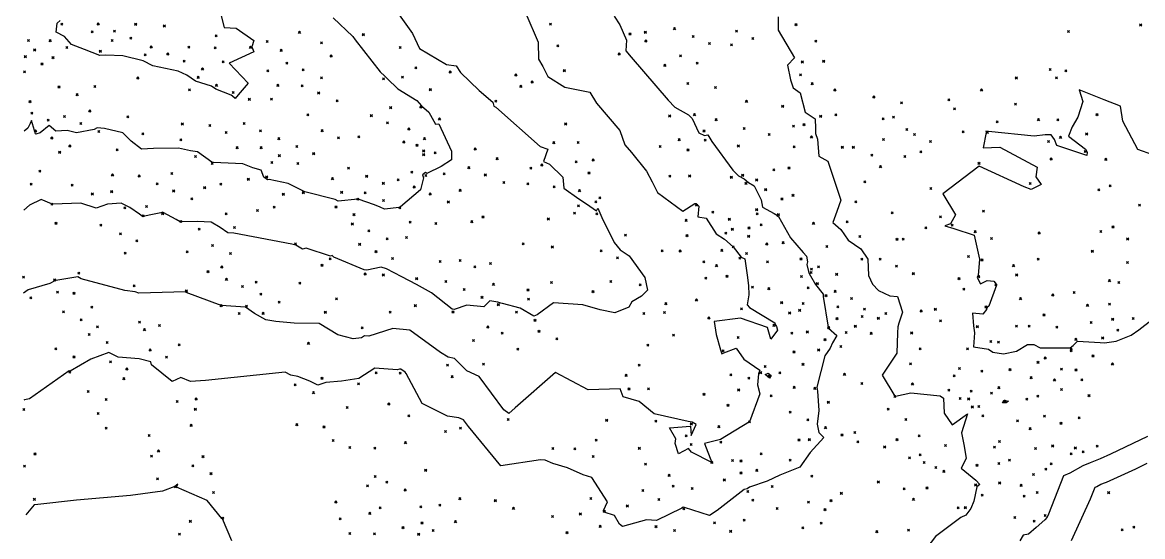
# Model space of a CAD drawing. Header units: inches. Extents: x 1411897 to 1412713, y 4930955 to 4931789.
# Drawn here: x 1411999.9 to 1412107.6, y 4931347 to 4931396.4 of the extents above; entities that cross this region are included whole.
import ezdxf

# ---------------------------------------------------------------- set-up
doc = ezdxf.new("R2010")
doc.units = ezdxf.units.IN
doc.header["$MEASUREMENT"] = 0
doc.header["$PDMODE"] = 35
doc.header["$PDSIZE"] = 0.1

msp = doc.modelspace()

# ---------------------------------------------------------------- linework, layer by layer
at = {"color": 2, "true_color": 0xf1eb1f}
for p, q in [((1412034.68, 4931399.14), (1412037.4, 4931395.3)), ((1412018.66, 4931398.41), (1412019.28, 4931395.89)), ((1412029.77, 4931396.81), (1412031.65, 4931395.02)), ((1412048.3, 4931397.23), (1412049.49, 4931394.47)), ((1412056.78, 4931396.98), (1412057.32, 4931396.14)), ((1412072.54, 4931396.91), (1412072.55, 4931395.62)), ((1412003.16, 4931395.45), (1412003.24, 4931396.3)), ((1412003.24, 4931396.3), (1412003.52, 4931396.55)), ((1412019.28, 4931395.89), (1412020.46, 4931395.81)), ((1412020.46, 4931395.81), (1412022.14, 4931394.64)), ((1412057.32, 4931396.14), (1412057.98, 4931394.66)), ((1412072.55, 4931395.62), (1412074.1, 4931392.96)), ((1412003.94, 4931395.02), (1412003.16, 4931395.45)), ((1412004.63, 4931394.25), (1412003.94, 4931395.02)), ((1412022.14, 4931394.64), (1412021.94, 4931394.02)), ((1412031.65, 4931395.02), (1412031.88, 4931394.69)), ((1412031.88, 4931394.69), (1412034.29, 4931391.64)), ((1412037.4, 4931395.3), (1412038.07, 4931393.88)), ((1412049.49, 4931394.47), (1412049.51, 4931392.83)), ((1412057.98, 4931394.66), (1412057.91, 4931393.65)), ((1412005.87, 4931393.77), (1412004.63, 4931394.25)), ((1412007.33, 4931393.21), (1412005.87, 4931393.77)), ((1412022.14, 4931393.55), (1412019.77, 4931392.46)), ((1412021.94, 4931394.02), (1412022.14, 4931393.55)), ((1412038.07, 4931393.88), (1412040.67, 4931392.34)), ((1412057.91, 4931393.65), (1412058.43, 4931393.05)), ((1412007.91, 4931393.24), (1412007.33, 4931393.21)), ((1412009.54, 4931393.16), (1412007.91, 4931393.24)), ((1412011.51, 4931392.68), (1412009.54, 4931393.16)), ((1412012.45, 4931392.2), (1412011.51, 4931392.68)), ((1412019.77, 4931392.46), (1412021.61, 4931390.54)), ((1412040.67, 4931392.34), (1412041.61, 4931392.19)), ((1412049.51, 4931392.83), (1412049.94, 4931392.13)), ((1412058.43, 4931393.05), (1412061.97, 4931388.89)), ((1412074.1, 4931392.96), (1412073.45, 4931392.28)), ((1412073.45, 4931392.28), (1412073.73, 4931390.86)), ((1412014.88, 4931391.69), (1412012.45, 4931392.2)), ((1412015.71, 4931391.29), (1412014.88, 4931391.69)), ((1412016.54, 4931390.73), (1412015.71, 4931391.29)), ((1412034.29, 4931391.64), (1412034.73, 4931391.2)), ((1412034.73, 4931391.2), (1412034.96, 4931390.99)), ((1412041.61, 4931392.19), (1412042.01, 4931391.56)), ((1412042.01, 4931391.56), (1412043.82, 4931389.82)), ((1412049.94, 4931392.13), (1412050.4, 4931391.19)), ((1412050.4, 4931391.19), (1412052.03, 4931390.14)), ((1412018.09, 4931390.25), (1412016.54, 4931390.73)), ((1412018.49, 4931389.97), (1412018.09, 4931390.25)), ((1412021.61, 4931390.54), (1412020.65, 4931389.43)), ((1412034.96, 4931390.99), (1412036, 4931389.98)), ((1412052.03, 4931390.14), (1412054.45, 4931389.67)), ((1412073.73, 4931390.86), (1412073.99, 4931390.1)), ((1412073.99, 4931390.1), (1412074.66, 4931389.61)), ((1412019.96, 4931389.37), (1412018.49, 4931389.97)), ((1412020.09, 4931389.3), (1412019.96, 4931389.37)), ((1412020.36, 4931389.05), (1412020.09, 4931389.3)), ((1412020.65, 4931389.43), (1412020.36, 4931389.05)), ((1412036, 4931389.98), (1412037.81, 4931388.88)), ((1412043.82, 4931389.82), (1412045.12, 4931388.72)), ((1412054.45, 4931389.67), (1412055.09, 4931388.63)), ((1412074.66, 4931389.61), (1412075.14, 4931387.75)), ((1412103.88, 4931388.94), (1412101.49, 4931389.91)), ((1412101.49, 4931389.91), (1412101.82, 4931388.77)), ((1412037.81, 4931388.88), (1412038.27, 4931388.37)), ((1412038.27, 4931388.37), (1412038.96, 4931387.76)), ((1412045.12, 4931388.72), (1412045.21, 4931388.34)), ((1412045.21, 4931388.34), (1412045.42, 4931388.22)), ((1412045.42, 4931388.22), (1412049.67, 4931384.45)), ((1412055.09, 4931388.63), (1412057.33, 4931385.99)), ((1412061.97, 4931388.89), (1412062.6, 4931388.24)), ((1412062.6, 4931388.24), (1412063.92, 4931387.48)), ((1412101.82, 4931388.77), (1412101.36, 4931387.28)), ((1412105.44, 4931388.33), (1412103.88, 4931388.94)), ((1412105.69, 4931386.89), (1412105.44, 4931388.33)), ((1412000.79, 4931386.94), (1412000.66, 4931386.66)), ((1412001.15, 4931385.68), (1412000.79, 4931386.94)), ((1412038.96, 4931387.76), (1412039.6, 4931386.59)), ((1412063.92, 4931387.48), (1412064.27, 4931387.14)), ((1412064.27, 4931387.14), (1412064.91, 4931385.76)), ((1412075.14, 4931387.75), (1412076.11, 4931387.1)), ((1412076.11, 4931387.1), (1412076.12, 4931386.19)), ((1412101.36, 4931387.28), (1412100.81, 4931386.33)), ((1412107.13, 4931384.15), (1412105.69, 4931386.89)), ((1412000.42, 4931386.22), (1412000.06, 4931385.91)), ((1412000.66, 4931386.66), (1412000.42, 4931386.22)), ((1412002.47, 4931386.48), (1412001.62, 4931385.75)), ((1412003.11, 4931385.91), (1412002.47, 4931386.48)), ((1412004.2, 4931385.99), (1412003.11, 4931385.91)), ((1412005.09, 4931385.78), (1412004.2, 4931385.99)), ((1412006.81, 4931386.08), (1412005.09, 4931385.78)), ((1412007.09, 4931386.25), (1412006.81, 4931386.08)), ((1412007.8, 4931386.17), (1412007.09, 4931386.25)), ((1412009.55, 4931385.78), (1412007.8, 4931386.17)), ((1412039.6, 4931386.59), (1412039.92, 4931386.63)), ((1412039.92, 4931386.63), (1412041.15, 4931383.99)), ((1412057.33, 4931385.99), (1412057.8, 4931384.61)), ((1412076.12, 4931386.19), (1412076.14, 4931385.71)), ((1412092.53, 4931385.8), (1412092.26, 4931384.32)), ((1412092.75, 4931385.89), (1412092.5, 4931385.92)), ((1412092.5, 4931385.92), (1412092.53, 4931385.8)), ((1412097.16, 4931385.45), (1412092.75, 4931385.89)), ((1412100.81, 4931386.33), (1412100.46, 4931385.43)), ((1412001.2, 4931385.65), (1412001.15, 4931385.68)), ((1412001.62, 4931385.75), (1412001.2, 4931385.65)), ((1412010.35, 4931384.97), (1412009.55, 4931385.78)), ((1412011.34, 4931384.18), (1412010.35, 4931384.97)), ((1412064.91, 4931385.76), (1412065.47, 4931385.51)), ((1412065.47, 4931385.51), (1412065.79, 4931385.57)), ((1412065.79, 4931385.57), (1412066.18, 4931384.94)), ((1412066.18, 4931384.94), (1412068.19, 4931382.17)), ((1412076.14, 4931385.71), (1412076.34, 4931385.17)), ((1412076.34, 4931385.17), (1412076.46, 4931383.51)), ((1412098.22, 4931385.57), (1412097.16, 4931385.45)), ((1412098.8, 4931385.57), (1412098.22, 4931385.57)), ((1412099.1, 4931385.12), (1412098.8, 4931385.57)), ((1412099.34, 4931384.54), (1412099.1, 4931385.12)), ((1412100.46, 4931385.43), (1412102.08, 4931384.21)), ((1412012.5, 4931384.27), (1412011.34, 4931384.18)), ((1412014.91, 4931384.29), (1412012.5, 4931384.27)), ((1412016.05, 4931384.04), (1412014.91, 4931384.29)), ((1412016.74, 4931383.93), (1412016.05, 4931384.04)), ((1412018.12, 4931382.96), (1412016.74, 4931383.93)), ((1412041.15, 4931383.99), (1412041.13, 4931383.16)), ((1412049.67, 4931384.45), (1412050.39, 4931384.18)), ((1412050.39, 4931384.18), (1412050, 4931383.02)), ((1412057.8, 4931384.61), (1412058.45, 4931383.89)), ((1412058.45, 4931383.89), (1412059.88, 4931382.07)), ((1412092.26, 4931384.32), (1412093.84, 4931384.4)), ((1412093.84, 4931384.4), (1412097.44, 4931382.45)), ((1412101.45, 4931383.83), (1412099.34, 4931384.54)), ((1412102.2, 4931383.59), (1412101.45, 4931383.83)), ((1412102.08, 4931384.21), (1412102.25, 4931383.9)), ((1412102.25, 4931383.9), (1412102.2, 4931383.59)), ((1412109.99, 4931383.13), (1412107.13, 4931384.15)), ((1412018.18, 4931382.92), (1412018.12, 4931382.96)), ((1412018.26, 4931382.9), (1412018.18, 4931382.92)), ((1412021.1, 4931382.77), (1412018.26, 4931382.9)), ((1412022.05, 4931382.39), (1412021.1, 4931382.77)), ((1412041.13, 4931383.16), (1412040.14, 4931382.53)), ((1412050, 4931383.02), (1412050.57, 4931382.74)), ((1412050.57, 4931382.74), (1412051.84, 4931381.51)), ((1412076.46, 4931383.51), (1412077.32, 4931383.03)), ((1412077.32, 4931383.03), (1412078.56, 4931379.28)), ((1412091.87, 4931382.57), (1412088.37, 4931379.91)), ((1412096.19, 4931380.56), (1412091.87, 4931382.57)), ((1412022.84, 4931382.19), (1412022.05, 4931382.39)), ((1412023.11, 4931381.5), (1412022.84, 4931382.19)), ((1412023.33, 4931381.34), (1412023.11, 4931381.5)), ((1412038.65, 4931381.94), (1412038.37, 4931381.74)), ((1412038.37, 4931381.74), (1412038.46, 4931381.45)), ((1412038.76, 4931381.87), (1412038.65, 4931381.94)), ((1412040.14, 4931382.53), (1412038.76, 4931381.87)), ((1412051.84, 4931381.51), (1412051.93, 4931380.44)), ((1412059.88, 4931382.07), (1412060.43, 4931381.07)), ((1412068.19, 4931382.17), (1412068.72, 4931381.63)), ((1412068.72, 4931381.63), (1412069.27, 4931381.35)), ((1412097.44, 4931382.45), (1412097.32, 4931381.55)), ((1412097.32, 4931381.55), (1412097.83, 4931380.8)), ((1412023.45, 4931381.26), (1412023.33, 4931381.34)), ((1412023.63, 4931381.27), (1412023.45, 4931381.26)), ((1412025.45, 4931380.88), (1412023.63, 4931381.27)), ((1412026.87, 4931380.19), (1412025.45, 4931380.88)), ((1412038.46, 4931381.45), (1412038.17, 4931380.29)), ((1412051.93, 4931380.44), (1412053.4, 4931379.43)), ((1412060.43, 4931381.07), (1412060.96, 4931380.03)), ((1412069.27, 4931381.35), (1412069.69, 4931380.99)), ((1412069.69, 4931380.99), (1412070.23, 4931380.67)), ((1412070.23, 4931380.67), (1412070.9, 4931379.34)), ((1412096.87, 4931380.32), (1412096.19, 4931380.56)), ((1412097.83, 4931380.8), (1412096.87, 4931380.32)), ((1412001.7, 4931379.35), (1412000.58, 4931378.82)), ((1412002.7, 4931378.93), (1412001.7, 4931379.35)), ((1412027.06, 4931380.1), (1412026.87, 4931380.19)), ((1412029.95, 4931379.37), (1412027.06, 4931380.1)), ((1412030.25, 4931379.2), (1412029.95, 4931379.37)), ((1412032.13, 4931379.39), (1412030.25, 4931379.2)), ((1412032.15, 4931379.39), (1412032.13, 4931379.39)), ((1412032.17, 4931379.38), (1412032.15, 4931379.39)), ((1412033.73, 4931378.83), (1412032.17, 4931379.38)), ((1412038.17, 4931380.29), (1412036.24, 4931378.66)), ((1412053.4, 4931379.43), (1412054.12, 4931378.93)), ((1412060.96, 4931380.03), (1412063.38, 4931378.24)), ((1412070.9, 4931379.34), (1412071.05, 4931378.63)), ((1412088.37, 4931379.91), (1412089.59, 4931377.88)), ((1412000.58, 4931378.82), (1412000.03, 4931378.33)), ((1412002.72, 4931378.92), (1412002.7, 4931378.93)), ((1412002.77, 4931378.94), (1412002.72, 4931378.92)), ((1412002.82, 4931378.92), (1412002.77, 4931378.94)), ((1412005.51, 4931379), (1412002.82, 4931378.92)), ((1412006.99, 4931378.52), (1412005.51, 4931379)), ((1412008.08, 4931378.9), (1412006.99, 4931378.52)), ((1412009.38, 4931379.01), (1412008.08, 4931378.9)), ((1412009.85, 4931378.78), (1412009.38, 4931379.01)), ((1412010.22, 4931378.58), (1412009.85, 4931378.78)), ((1412011.14, 4931377.95), (1412010.22, 4931378.58)), ((1412034.3, 4931378.61), (1412033.73, 4931378.83)), ((1412034.69, 4931378.43), (1412034.3, 4931378.61)), ((1412036.1, 4931378.59), (1412034.69, 4931378.43)), ((1412036.17, 4931378.61), (1412036.1, 4931378.59)), ((1412036.24, 4931378.66), (1412036.17, 4931378.61)), ((1412054.12, 4931378.93), (1412055.09, 4931378.28)), ((1412055.09, 4931378.28), (1412055.22, 4931378.53)), ((1412055.22, 4931378.53), (1412055.58, 4931377.64)), ((1412063.38, 4931378.24), (1412064.55, 4931378.98)), ((1412064.55, 4931378.98), (1412064.66, 4931378.96)), ((1412064.66, 4931378.96), (1412064.75, 4931378.88)), ((1412064.75, 4931378.88), (1412064.92, 4931378.73)), ((1412064.92, 4931378.73), (1412064.83, 4931377.7)), ((1412071.05, 4931378.63), (1412072.17, 4931378)), ((1412078.56, 4931379.28), (1412078.19, 4931378.21)), ((1412011.43, 4931377.71), (1412011.14, 4931377.95)), ((1412011.5, 4931377.72), (1412011.43, 4931377.71)), ((1412012.24, 4931377.88), (1412011.5, 4931377.72)), ((1412013.21, 4931378.09), (1412012.24, 4931377.88)), ((1412013.36, 4931378.14), (1412013.21, 4931378.09)), ((1412013.43, 4931378.11), (1412013.36, 4931378.14)), ((1412014.67, 4931377.45), (1412013.43, 4931378.11)), ((1412015.07, 4931377.21), (1412014.67, 4931377.45)), ((1412015.15, 4931377.19), (1412015.07, 4931377.21)), ((1412015.24, 4931377.2), (1412015.15, 4931377.19)), ((1412016.71, 4931377.24), (1412015.24, 4931377.2)), ((1412018.06, 4931377.17), (1412016.71, 4931377.24)), ((1412055.58, 4931377.64), (1412056.78, 4931375.22)), ((1412064.83, 4931377.7), (1412065.61, 4931377.55)), ((1412065.61, 4931377.55), (1412066.57, 4931376.07)), ((1412072.17, 4931378), (1412072.33, 4931377.92)), ((1412072.33, 4931377.92), (1412072.42, 4931377.83)), ((1412072.42, 4931377.83), (1412072.59, 4931377.71)), ((1412072.59, 4931377.71), (1412073.73, 4931375.66)), ((1412078.19, 4931378.21), (1412077.81, 4931377.15)), ((1412089.59, 4931377.88), (1412089.11, 4931377.01)), ((1412018.92, 4931376.67), (1412018.06, 4931377.17)), ((1412019.64, 4931376.14), (1412018.92, 4931376.67)), ((1412020.21, 4931376.12), (1412019.64, 4931376.14)), ((1412025.79, 4931375.06), (1412020.21, 4931376.12)), ((1412077.81, 4931377.15), (1412078.57, 4931376.47)), ((1412078.57, 4931376.47), (1412079.26, 4931375.45)), ((1412089.11, 4931377.01), (1412088.58, 4931376.83)), ((1412088.58, 4931376.83), (1412089.44, 4931376.58)), ((1412089.44, 4931376.58), (1412091.4, 4931375.94)), ((1412026.05, 4931375.01), (1412025.79, 4931375.06)), ((1412056.78, 4931375.22), (1412057.37, 4931374.51)), ((1412066.57, 4931376.07), (1412067.38, 4931375.56)), ((1412067.38, 4931375.56), (1412068.23, 4931374.82)), ((1412073.73, 4931375.66), (1412074.95, 4931374.25)), ((1412079.26, 4931375.45), (1412080.5, 4931374.63)), ((1412091.4, 4931375.94), (1412091.89, 4931373.62)), ((1412026.18, 4931374.96), (1412026.05, 4931375.01)), ((1412026.81, 4931374.58), (1412026.18, 4931374.96)), ((1412027.17, 4931374.67), (1412026.81, 4931374.58)), ((1412029.52, 4931373.91), (1412027.17, 4931374.67)), ((1412029.69, 4931373.97), (1412029.52, 4931373.91)), ((1412029.82, 4931373.82), (1412029.69, 4931373.97)), ((1412057.37, 4931374.51), (1412058.22, 4931373.93)), ((1412068.23, 4931374.82), (1412068.99, 4931373.81)), ((1412074.95, 4931374.25), (1412075.26, 4931373.91)), ((1412080.5, 4931374.63), (1412081.18, 4931373.63)), ((1412032.76, 4931372.61), (1412029.82, 4931373.82)), ((1412058.22, 4931373.93), (1412059.73, 4931371.86)), ((1412068.99, 4931373.81), (1412069.34, 4931373.65)), ((1412069.34, 4931373.65), (1412069.58, 4931372.08)), ((1412075.26, 4931373.91), (1412075.38, 4931373.37)), ((1412075.38, 4931373.37), (1412075.31, 4931373.1)), ((1412075.31, 4931373.1), (1412075.47, 4931372.45)), ((1412081.18, 4931373.63), (1412081.22, 4931372.07)), ((1412091.89, 4931373.62), (1412091.78, 4931372.04)), ((1412005.24, 4931371.92), (1412003.11, 4931371.57)), ((1412005.54, 4931371.73), (1412005.24, 4931371.92)), ((1412033.02, 4931372.57), (1412032.76, 4931372.61)), ((1412034.37, 4931372.84), (1412033.02, 4931372.57)), ((1412034.91, 4931372.7), (1412034.37, 4931372.84)), ((1412036.37, 4931371.92), (1412034.91, 4931372.7)), ((1412037.77, 4931371.2), (1412036.37, 4931371.92)), ((1412059.73, 4931371.86), (1412059.99, 4931370.63)), ((1412069.58, 4931372.08), (1412069.7, 4931371.11)), ((1412075.47, 4931372.45), (1412075.51, 4931372.26)), ((1412075.51, 4931372.26), (1412075.66, 4931372.01)), ((1412075.66, 4931372.01), (1412076.12, 4931371.19)), ((1412081.22, 4931372.07), (1412081.6, 4931371.21)), ((1412091.69, 4931371.96), (1412091.68, 4931371.85)), ((1412091.68, 4931371.85), (1412092, 4931371.24)), ((1412091.78, 4931372.04), (1412091.69, 4931371.96)), ((1412002.54, 4931371.3), (1412000.44, 4931370.69)), ((1412003.02, 4931371.55), (1412002.54, 4931371.3)), ((1412003.11, 4931371.57), (1412003.02, 4931371.55)), ((1412009.74, 4931370.61), (1412005.54, 4931371.73)), ((1412039.22, 4931370.39), (1412037.77, 4931371.2)), ((1412069.7, 4931371.11), (1412069.72, 4931370.21)), ((1412076.12, 4931371.19), (1412076.87, 4931370.25)), ((1412081.6, 4931371.21), (1412082.18, 4931370.6)), ((1412092, 4931371.24), (1412092.64, 4931371.57)), ((1412092.64, 4931371.57), (1412093.27, 4931371.51)), ((1412093.53, 4931371.13), (1412092.8, 4931369.12)), ((1412093.27, 4931371.51), (1412093.51, 4931371.23)), ((1412093.51, 4931371.23), (1412093.52, 4931371.2)), ((1412093.52, 4931371.2), (1412093.53, 4931371.13)), ((1412000.44, 4931370.69), (1412000, 4931370.35)), ((1412010.74, 4931370.47), (1412009.74, 4931370.61)), ((1412011.1, 4931370.37), (1412010.74, 4931370.47)), ((1412015.58, 4931370.49), (1412011.1, 4931370.37)), ((1412015.64, 4931370.42), (1412015.58, 4931370.49)), ((1412019, 4931369.16), (1412015.64, 4931370.42)), ((1412041.22, 4931368.83), (1412039.22, 4931370.39)), ((1412059.41, 4931370.08), (1412058.49, 4931369.51)), ((1412059.99, 4931370.63), (1412059.41, 4931370.08)), ((1412069.72, 4931370.21), (1412069.55, 4931369.24)), ((1412076.87, 4931370.25), (1412076.88, 4931370.04)), ((1412076.88, 4931370.04), (1412077.35, 4931367.1)), ((1412082.18, 4931370.6), (1412083.28, 4931370.09)), ((1412083.28, 4931370.09), (1412084.03, 4931370.05)), ((1412084.03, 4931370.05), (1412084.5, 4931368.52)), ((1412021.34, 4931369.01), (1412019, 4931369.16)), ((1412022.2, 4931368.41), (1412021.34, 4931369.01)), ((1412041.41, 4931368.8), (1412041.22, 4931368.83)), ((1412042.61, 4931369.22), (1412041.41, 4931368.8)), ((1412044.25, 4931369.06), (1412042.61, 4931369.22)), ((1412044.84, 4931369.63), (1412044.25, 4931369.06)), ((1412045.6, 4931369.5), (1412044.84, 4931369.63)), ((1412045.9, 4931369.4), (1412045.6, 4931369.5)), ((1412046.05, 4931369.35), (1412045.9, 4931369.4)), ((1412047.75, 4931368.91), (1412046.05, 4931369.35)), ((1412049.05, 4931368.14), (1412047.75, 4931368.91)), ((1412050.94, 4931369.43), (1412049.39, 4931368.26)), ((1412053.77, 4931369.23), (1412050.94, 4931369.43)), ((1412055.44, 4931368.76), (1412053.77, 4931369.23)), ((1412056.85, 4931368.46), (1412055.44, 4931368.76)), ((1412058.19, 4931369.02), (1412056.85, 4931368.46)), ((1412058.49, 4931369.51), (1412058.19, 4931369.02)), ((1412069.55, 4931369.24), (1412069.79, 4931368.97)), ((1412069.79, 4931368.97), (1412072.21, 4931367.5)), ((1412092.56, 4931368.8), (1412092.21, 4931368.34)), ((1412092.58, 4931368.87), (1412092.56, 4931368.8)), ((1412092.64, 4931368.97), (1412092.58, 4931368.87)), ((1412092.8, 4931369.12), (1412092.64, 4931368.97)), ((1412023.31, 4931367.81), (1412022.2, 4931368.41)), ((1412024.26, 4931367.62), (1412023.31, 4931367.81)), ((1412026.01, 4931367.48), (1412024.26, 4931367.62)), ((1412049.39, 4931368.26), (1412049.05, 4931368.14)), ((1412068.92, 4931367.97), (1412066.39, 4931367.64)), ((1412066.39, 4931367.64), (1412066.58, 4931366.39)), ((1412071.53, 4931367.06), (1412068.92, 4931367.97)), ((1412072.21, 4931367.5), (1412072.25, 4931367.36)), ((1412084.5, 4931368.52), (1412084.15, 4931367.47)), ((1412092.21, 4931368.34), (1412091.23, 4931368.43)), ((1412091.23, 4931368.43), (1412091.33, 4931367.21)), ((1412107.21, 4931366.83), (1412108.49, 4931367.84)), ((1412028.43, 4931367.45), (1412026.01, 4931367.48)), ((1412030.23, 4931366.35), (1412028.43, 4931367.45)), ((1412035.5, 4931366.97), (1412033.2, 4931366.24)), ((1412037.14, 4931366.81), (1412035.5, 4931366.97)), ((1412040.1, 4931364.65), (1412037.14, 4931366.81)), ((1412071.85, 4931365.95), (1412071.53, 4931367.06)), ((1412072.48, 4931366.81), (1412071.85, 4931365.95)), ((1412072.25, 4931367.36), (1412072.4, 4931367.15)), ((1412072.4, 4931367.15), (1412072.48, 4931366.81)), ((1412077.35, 4931367.1), (1412077.36, 4931367.09)), ((1412077.36, 4931367.09), (1412077.37, 4931367.05)), ((1412077.37, 4931367.05), (1412077.38, 4931367)), ((1412077.38, 4931367), (1412078.19, 4931366.28)), ((1412084.02, 4931366.53), (1412083.96, 4931364.58)), ((1412084.04, 4931367.13), (1412084.02, 4931366.53)), ((1412084.15, 4931367.47), (1412084.04, 4931367.13)), ((1412091.43, 4931366.56), (1412091.32, 4931365.19)), ((1412091.33, 4931367.21), (1412091.43, 4931366.56)), ((1412106.49, 4931366.33), (1412107.21, 4931366.83)), ((1412031.7, 4931365.96), (1412030.23, 4931366.35)), ((1412032.49, 4931366.08), (1412031.7, 4931365.96)), ((1412032.79, 4931366.27), (1412032.49, 4931366.08)), ((1412033.2, 4931366.24), (1412032.79, 4931366.27)), ((1412066.58, 4931366.39), (1412067, 4931364.91)), ((1412077.78, 4931365.58), (1412077.53, 4931365.07)), ((1412078.19, 4931366.28), (1412077.78, 4931365.58)), ((1412095.44, 4931364.77), (1412096.51, 4931365.42)), ((1412096.51, 4931365.42), (1412097.11, 4931365.42)), ((1412097.11, 4931365.42), (1412097.72, 4931365.12)), ((1412100.89, 4931365.33), (1412101.33, 4931365.76)), ((1412101.33, 4931365.76), (1412103.51, 4931365.63)), ((1412103.51, 4931365.63), (1412103.92, 4931365.57)), ((1412103.92, 4931365.57), (1412105.03, 4931365.75)), ((1412105.03, 4931365.75), (1412106.49, 4931366.33)), ((1412008.21, 4931364.67), (1412006.47, 4931364.03)), ((1412009.09, 4931364.22), (1412008.21, 4931364.67)), ((1412040.83, 4931364.2), (1412040.1, 4931364.65)), ((1412067, 4931364.91), (1412067.14, 4931364.53)), ((1412067.14, 4931364.53), (1412067.33, 4931364.64)), ((1412067.33, 4931364.64), (1412068.51, 4931365.07)), ((1412068.51, 4931365.07), (1412069.24, 4931364.03)), ((1412077.04, 4931364.34), (1412076.27, 4931361.31)), ((1412077.53, 4931365.07), (1412077.04, 4931364.34)), ((1412083.96, 4931364.58), (1412082.55, 4931362.47)), ((1412091.32, 4931365.19), (1412092.77, 4931364.99)), ((1412092.77, 4931364.99), (1412093.18, 4931364.7)), ((1412093.18, 4931364.7), (1412094.2, 4931364.54)), ((1412094.2, 4931364.54), (1412095.44, 4931364.77)), ((1412097.72, 4931365.12), (1412098.59, 4931365.12)), ((1412098.59, 4931365.12), (1412100.62, 4931365.11)), ((1412100.62, 4931365.11), (1412100.89, 4931365.33)), ((1412006.47, 4931364.03), (1412004.5, 4931362.87)), ((1412011.12, 4931364.04), (1412009.09, 4931364.22)), ((1412012.24, 4931363.76), (1412011.12, 4931364.04)), ((1412012.31, 4931363.48), (1412012.24, 4931363.76)), ((1412014.31, 4931361.87), (1412012.31, 4931363.48)), ((1412041.44, 4931364.09), (1412040.83, 4931364.2)), ((1412042.03, 4931363.48), (1412041.44, 4931364.09)), ((1412042.61, 4931362.89), (1412042.03, 4931363.48)), ((1412069.24, 4931364.03), (1412070.79, 4931362.96)), ((1412004.39, 4931362.89), (1412000.57, 4931360.21)), ((1412004.5, 4931362.87), (1412004.39, 4931362.89)), ((1412015.14, 4931362.25), (1412014.31, 4931361.87)), ((1412016.07, 4931361.88), (1412015.14, 4931362.25)), ((1412025.16, 4931362.78), (1412017.5, 4931361.98)), ((1412025.71, 4931362.49), (1412025.16, 4931362.78)), ((1412026.38, 4931362.35), (1412025.71, 4931362.49)), ((1412027.53, 4931361.9), (1412026.38, 4931362.35)), ((1412032.23, 4931362.15), (1412030.58, 4931361.91)), ((1412033.77, 4931363.16), (1412032.23, 4931362.15)), ((1412035.93, 4931363), (1412033.77, 4931363.16)), ((1412036.14, 4931363.06), (1412035.93, 4931363)), ((1412036.28, 4931363.05), (1412036.14, 4931363.06)), ((1412036.68, 4931362.76), (1412036.28, 4931363.05)), ((1412036.78, 4931362.64), (1412036.68, 4931362.76)), ((1412038.34, 4931359.75), (1412036.78, 4931362.64)), ((1412043.79, 4931362.34), (1412042.61, 4931362.89)), ((1412046.18, 4931359.14), (1412043.79, 4931362.34)), ((1412051.15, 4931362.75), (1412047.27, 4931359.34)), ((1412054.28, 4931361.06), (1412051.15, 4931362.75)), ((1412070.64, 4931362.62), (1412070.56, 4931361.54)), ((1412070.79, 4931362.96), (1412070.64, 4931362.62)), ((1412071.31, 4931362.55), (1412071.58, 4931362.67)), ((1412071.71, 4931362.18), (1412071.31, 4931362.55)), ((1412071.58, 4931362.67), (1412071.86, 4931362.45)), ((1412071.86, 4931362.45), (1412071.71, 4931362.18)), ((1412082.55, 4931362.47), (1412083.77, 4931360.46)), ((1412017.5, 4931361.98), (1412016.07, 4931361.88)), ((1412028.3, 4931361.52), (1412027.53, 4931361.9)), ((1412029.08, 4931361.76), (1412028.3, 4931361.52)), ((1412030.58, 4931361.91), (1412029.08, 4931361.76)), ((1412057.37, 4931361.17), (1412054.28, 4931361.06)), ((1412057.66, 4931360.4), (1412057.37, 4931361.17)), ((1412070.56, 4931361.54), (1412070.79, 4931360.7)), ((1412076.27, 4931361.31), (1412076.34, 4931360.93)), ((1412000.09, 4931360.12), (1412000.03, 4931360.07)), ((1412000.57, 4931360.21), (1412000.09, 4931360.12)), ((1412059.2, 4931359.96), (1412057.66, 4931360.4)), ((1412060.62, 4931358.75), (1412059.2, 4931359.96)), ((1412070.79, 4931360.7), (1412069.79, 4931358)), ((1412076.34, 4931360.93), (1412076.44, 4931359.09)), ((1412083.77, 4931360.46), (1412083.81, 4931360.47)), ((1412083.81, 4931360.47), (1412085.29, 4931360.78)), ((1412085.29, 4931360.78), (1412088.13, 4931360.48)), ((1412088.13, 4931360.48), (1412088.44, 4931360.26)), ((1412088.44, 4931360.26), (1412088.51, 4931358.84)), ((1412094.12, 4931359.81), (1412094.25, 4931360.03)), ((1412094.25, 4931360.03), (1412094.3, 4931360.08)), ((1412094.3, 4931360.08), (1412094.69, 4931359.99)), ((1412094.69, 4931359.99), (1412094.45, 4931359.81)), ((1412040.75, 4931358.54), (1412038.34, 4931359.75)), ((1412046.67, 4931358.79), (1412046.18, 4931359.14)), ((1412047.27, 4931359.34), (1412046.67, 4931358.79)), ((1412076.44, 4931359.09), (1412076.3, 4931357.78)), ((1412094.45, 4931359.81), (1412094.12, 4931359.81)), ((1412041.86, 4931358.38), (1412040.75, 4931358.54)), ((1412042.3, 4931358.17), (1412041.86, 4931358.38)), ((1412042.78, 4931357.53), (1412042.3, 4931358.17)), ((1412063.91, 4931358.03), (1412060.62, 4931358.75)), ((1412064.27, 4931357.96), (1412063.91, 4931358.03)), ((1412064.66, 4931357.75), (1412064.27, 4931357.96)), ((1412069.79, 4931358), (1412067, 4931356.3)), ((1412088.51, 4931358.84), (1412089.26, 4931357.71)), ((1412089.26, 4931357.71), (1412090.73, 4931358.75)), ((1412090.73, 4931358.75), (1412090.18, 4931356.95)), ((1412045.88, 4931353.76), (1412042.78, 4931357.53)), ((1412062.1, 4931357.41), (1412064.11, 4931357.58)), ((1412062.7, 4931356.37), (1412062.1, 4931357.41)), ((1412064.11, 4931357.58), (1412064.19, 4931356.69)), ((1412064.19, 4931356.69), (1412064.66, 4931357.75)), ((1412076.3, 4931357.78), (1412076.45, 4931356.96)), ((1412076.45, 4931356.96), (1412076.95, 4931356.5)), ((1412090.18, 4931356.95), (1412090.41, 4931355.66)), ((1412062.65, 4931355.92), (1412062.7, 4931356.37)), ((1412062.96, 4931354.93), (1412062.65, 4931355.92)), ((1412067, 4931356.3), (1412065.45, 4931355.91)), ((1412065.45, 4931355.91), (1412066.18, 4931354.1)), ((1412076.95, 4931356.5), (1412075.63, 4931355.06)), ((1412090.41, 4931355.66), (1412090.62, 4931354.47)), ((1412108.04, 4931356.6), (1412104.5, 4931354.88)), ((1412063.92, 4931355.44), (1412062.96, 4931354.93)), ((1412064.2, 4931355.07), (1412063.92, 4931355.44)), ((1412066.18, 4931354.1), (1412064.2, 4931355.07)), ((1412075.63, 4931355.06), (1412074.63, 4931353.63)), ((1412104.5, 4931354.88), (1412103.5, 4931354.43)), ((1412049.7, 4931354.35), (1412045.88, 4931353.76)), ((1412050.14, 4931354.3), (1412049.7, 4931354.35)), ((1412050.87, 4931353.99), (1412050.14, 4931354.3)), ((1412052.29, 4931353.57), (1412050.87, 4931353.99)), ((1412053.81, 4931352.89), (1412052.29, 4931353.57)), ((1412074.63, 4931353.63), (1412072.71, 4931352.87)), ((1412090.62, 4931354.47), (1412090.12, 4931353.54)), ((1412090.12, 4931353.54), (1412091.56, 4931352.4)), ((1412101.84, 4931353.76), (1412100.57, 4931353.06)), ((1412102.53, 4931354.06), (1412101.84, 4931353.76)), ((1412103.5, 4931354.43), (1412102.53, 4931354.06)), ((1412107.98, 4931353.99), (1412106.9, 4931353.46)), ((1412054.65, 4931352.65), (1412053.81, 4931352.89)), ((1412056.13, 4931350.3), (1412054.65, 4931352.65)), ((1412072.71, 4931352.87), (1412071.48, 4931352.28)), ((1412099.97, 4931352.81), (1412098.53, 4931349.11)), ((1412100.57, 4931353.06), (1412099.97, 4931352.81)), ((1412106.9, 4931353.46), (1412104.06, 4931352.18)), ((1412014.55, 4931351.77), (1412013.36, 4931351.33)), ((1412014.83, 4931352.01), (1412014.55, 4931351.77)), ((1412014.7, 4931351.73), (1412014.83, 4931352.01)), ((1412017.66, 4931350.44), (1412014.7, 4931351.73)), ((1412069.29, 4931351.48), (1412066.69, 4931349.46)), ((1412069.55, 4931351.55), (1412069.29, 4931351.48)), ((1412069.8, 4931351.7), (1412069.55, 4931351.55)), ((1412071.48, 4931352.28), (1412069.8, 4931351.7)), ((1412091.64, 4931351.76), (1412091.36, 4931350.37)), ((1412091.56, 4931352.4), (1412091.92, 4931351.98)), ((1412091.92, 4931351.98), (1412091.64, 4931351.76)), ((1412102.98, 4931351.68), (1412102.54, 4931350.56)), ((1412103.17, 4931351.76), (1412102.98, 4931351.68)), ((1412103.56, 4931351.98), (1412103.17, 4931351.76)), ((1412103.77, 4931352.07), (1412103.56, 4931351.98)), ((1412104.06, 4931352.18), (1412103.77, 4931352.07)), ((1412005.09, 4931350.48), (1412001.38, 4931350.04)), ((1412010.28, 4931350.91), (1412005.09, 4931350.48)), ((1412013.36, 4931351.33), (1412010.28, 4931350.91)), ((1412019.06, 4931348.72), (1412017.66, 4931350.44)), ((1412055.76, 4931349.47), (1412056.13, 4931350.3)), ((1412091.36, 4931350.37), (1412091.06, 4931349.65)), ((1412102.54, 4931350.56), (1412100.71, 4931346.55)), ((1412001.02, 4931350.03), (1412000.22, 4931349.06)), ((1412001.38, 4931350.04), (1412001.02, 4931350.03)), ((1412055.76, 4931349.38), (1412055.76, 4931349.47)), ((1412055.83, 4931349.31), (1412055.76, 4931349.38)), ((1412056.8, 4931348.98), (1412055.83, 4931349.31)), ((1412063.28, 4931349.71), (1412060.86, 4931348.52)), ((1412063.41, 4931349.79), (1412063.28, 4931349.71)), ((1412063.53, 4931349.75), (1412063.41, 4931349.79)), ((1412065.96, 4931349), (1412063.53, 4931349.75)), ((1412066.69, 4931349.46), (1412065.96, 4931349)), ((1412091.06, 4931349.65), (1412090.6, 4931349.02)), ((1412019.1, 4931348.67), (1412019.06, 4931348.72)), ((1412019.13, 4931348.66), (1412019.1, 4931348.67)), ((1412020.02, 4931346.56), (1412019.13, 4931348.66)), ((1412057.31, 4931348.16), (1412056.8, 4931348.98)), ((1412057.58, 4931347.94), (1412057.31, 4931348.16)), ((1412059.88, 4931348.59), (1412057.58, 4931347.94)), ((1412060.86, 4931348.52), (1412059.88, 4931348.59)), ((1412090.11, 4931348.79), (1412087.67, 4931346.99)), ((1412090.6, 4931349.02), (1412090.11, 4931348.79)), ((1412098.18, 4931348.57), (1412097.33, 4931347.83)), ((1412098.4, 4931348.82), (1412098.18, 4931348.57)), ((1412098.53, 4931349.11), (1412098.4, 4931348.82)), ((1412096.1, 4931347.11), (1412095.76, 4931346.55)), ((1412096.62, 4931347.2), (1412096.1, 4931347.11)), ((1412097.33, 4931347.83), (1412096.62, 4931347.2)), ((1412087.67, 4931346.99), (1412086.83, 4931345.9))]:
    msp.add_line(p, q, dxfattribs=at)
for p in [(1412003.7, 4931396.2), (1412006.6, 4931395.46), (1412007.19, 4931396.22), (1412008.76, 4931395.53), (1412010.79, 4931396.21), (1412013.54, 4931396.04), (1412026.53, 4931395.42), (1412050.67, 4931396.2), (1412059.78, 4931395.44), (1412062.59, 4931395.77), (1412068.53, 4931395.53), (1412074.26, 4931396.17), (1412100.46, 4931395.49), (1412107.39, 4931396.14), (1412000.49, 4931394.63), (1412002.57, 4931394.62), (1412008.53, 4931394.63), (1412010.33, 4931394.86), (1412018.53, 4931395.08), (1412023.42, 4931394.53), (1412028.65, 4931394.42), (1412032.67, 4931395.22), (1412058.3, 4931395.26), (1412059.83, 4931394.59), (1412064.37, 4931395.03), (1412065.95, 4931394.34), (1412070.12, 4931394.84), (1412076.17, 4931394.58), (1412001.08, 4931393.74), (1412004.16, 4931393.96), (1412007.39, 4931393.61), (1412011.69, 4931393.27), (1412012.28, 4931394.01), (1412013.87, 4931393.34), (1412015.89, 4931394), (1412018.42, 4931393.93), (1412021.82, 4931393.98), (1412024.78, 4931393.69), (1412036.2, 4931393.97), (1412051.37, 4931394.13), (1412057.27, 4931393.34), (1412068.06, 4931394.21), (1412000.18, 4931393.08), (1412001.78, 4931392.39), (1412002.84, 4931392.99), (1412015.46, 4931392.65), (1412019.2, 4931392.58), (1412025.31, 4931392.47), (1412029.57, 4931393.15), (1412061.65, 4931392.25), (1412063.15, 4931393.17), (1412064.75, 4931392.47), (1412074.87, 4931392.59), (1412076.92, 4931392.66), (1412000.09, 4931391.62), (1412016.8, 4931391.1), (1412017.21, 4931391.9), (1412023.5, 4931391.71), (1412026.89, 4931391.81), (1412036.44, 4931391.11), (1412037.71, 4931392), (1412041.02, 4931391.61), (1412047.34, 4931391.32), (1412051.99, 4931391.76), (1412074.69, 4931391.33), (1412098.69, 4931391.86), (1412100.19, 4931391.73), (1412003.42, 4931390.17), (1412006.85, 4931390.22), (1412011, 4931391.03), (1412018.55, 4931390.33), (1412024.46, 4931390.33), (1412026.8, 4931390.28), (1412028.65, 4931391.04), (1412034.6, 4931390.96), (1412047.81, 4931390.23), (1412048.89, 4931390.65), (1412063.87, 4931390.5), (1412066.53, 4931390.13), (1412075.82, 4931390.49), (1412095.44, 4931391.06), (1412099.31, 4931391.04), (1412005.16, 4931389.43), (1412015.97, 4931389.9), (1412020.15, 4931389.64), (1412021.71, 4931388.98), (1412023.85, 4931389.01), (1412028.38, 4931389.59), (1412039.11, 4931389.94), (1412078, 4931389.88), (1412081.75, 4931389.21), (1412088.94, 4931388.94), (1412092.1, 4931389.88), (1412000.63, 4931388.78), (1412006.37, 4931387.86), (1412030.16, 4931388.84), (1412035.3, 4931388.18), (1412038.2, 4931388.25), (1412045.41, 4931388.81), (1412069.5, 4931388.79), (1412072.98, 4931388.32), (1412084.39, 4931388.64), (1412089.49, 4931388.06), (1412095.36, 4931388.51), (1412000.8, 4931387.65), (1412002.37, 4931386.97), (1412003.95, 4931387.34), (1412010.04, 4931387.3), (1412027.33, 4931387.5), (1412033.44, 4931387.41), (1412039.98, 4931387.09), (1412062.12, 4931387.38), (1412064.5, 4931387.51), (1412066.58, 4931387.03), (1412076.63, 4931387.36), (1412078.08, 4931387.49), (1412082.65, 4931387.12), (1412083.63, 4931387.26), (1412093.59, 4931386.83), (1412097.56, 4931387.03), (1412099.42, 4931387.02), (1412103.19, 4931387.52), (1412001.17, 4931385.94), (1412005.52, 4931386.66), (1412007.25, 4931385.89), (1412015.27, 4931386.61), (1412017.91, 4931386.46), (1412019.49, 4931385.79), (1412021.22, 4931386.65), (1412022.79, 4931385.96), (1412028.71, 4931385.97), (1412035, 4931386.72), (1412037.05, 4931386.13), (1412052.12, 4931386.63), (1412065.42, 4931385.94), (1412069.27, 4931386.17), (1412074.02, 4931386.4), (1412075.03, 4931386.56), (1412084.92, 4931386.08), (1412090.33, 4931385.85), (1412092.67, 4931385.8), (1412002.73, 4931385.27), (1412011.47, 4931385.68), (1412015.12, 4931385.1), (1412024.55, 4931385.2), (1412030.29, 4931385.29), (1412032.25, 4931385.37), (1412036.57, 4931384.88), (1412038.55, 4931385.2), (1412050.97, 4931384.82), (1412053.33, 4931384.83), (1412063.04, 4931385.11), (1412065.52, 4931385.06), (1412071.67, 4931385.61), (1412075.76, 4931385.36), (1412082.68, 4931385.12), (1412085.65, 4931385.61), (1412087.19, 4931384.92), (1412098.52, 4931384.92), (1412099.69, 4931385.33), (1412102.2, 4931385.65), (1412003.48, 4931383.91), (1412004.47, 4931384.5), (1412009.02, 4931384.12), (1412020.54, 4931384.34), (1412022.84, 4931384.34), (1412024.6, 4931383.57), (1412026.29, 4931384.46), (1412027.9, 4931383.79), (1412037.83, 4931384.59), (1412038.47, 4931384.04), (1412038.47, 4931383.68), (1412039.58, 4931383.84), (1412043.43, 4931384.21), (1412061.21, 4931384.45), (1412063.88, 4931384.14), (1412068.72, 4931384.5), (1412074.09, 4931384.42), (1412078.71, 4931384.39), (1412079.77, 4931384.38), (1412081.55, 4931383.62), (1412086.25, 4931383.94), (1412102.06, 4931383.97), (1412016.54, 4931383.49), (1412018.13, 4931382.82), (1412023.87, 4931382.92), (1412026.37, 4931382.82), (1412045.53, 4931383.28), (1412049.82, 4931382.67), (1412053.13, 4931382.98), (1412054.77, 4931383.15), (1412082.38, 4931382.51), (1412084.71, 4931383.48), (1412091.85, 4931382.83), (1412098.78, 4931383.25), (1412104.04, 4931383.22), (1412001.57, 4931382.09), (1412008.56, 4931381.71), (1412011.12, 4931381.62), (1412014.27, 4931381.85), (1412023.38, 4931381.53), (1412031.24, 4931382.36), (1412032.99, 4931381.6), (1412037.34, 4931381.98), (1412038.68, 4931381.67), (1412040.44, 4931381.82), (1412042.81, 4931382.42), (1412044.4, 4931381.74), (1412048.76, 4931382.38), (1412054.36, 4931381.91), (1412062.13, 4931381.59), (1412064.04, 4931381.62), (1412068.04, 4931381.51), (1412069.13, 4931381.7), (1412072.13, 4931382.2), (1412073.59, 4931382.39), (1412000.75, 4931380.84), (1412004.69, 4931380.74), (1412012.85, 4931380.86), (1412017.42, 4931380.5), (1412018.98, 4931380.82), (1412021.62, 4931381.32), (1412029.7, 4931381.36), (1412034.59, 4931380.91), (1412036.02, 4931381.25), (1412037.56, 4931380.56), (1412046.17, 4931380.98), (1412048.48, 4931380.87), (1412051.02, 4931380.58), (1412069.45, 4931380.91), (1412070.48, 4931381.26), (1412071.34, 4931380.33), (1412080.88, 4931381.05), (1412087.22, 4931380.41), (1412096.76, 4931380.9), (1412104.46, 4931380.68), (1412006.62, 4931379.9), (1412008.48, 4931380.13), (1412014.44, 4931380.19), (1412016.19, 4931379.42), (1412024.98, 4931379.88), (1412026.9, 4931380.02), (1412030.59, 4931380.05), (1412032.14, 4931379.38), (1412032.85, 4931380.01), (1412034.61, 4931379.25), (1412039.09, 4931379.89), (1412041.98, 4931380.24), (1412053.45, 4931380.21), (1412055.4, 4931379.52), (1412072.91, 4931379.41), (1412073.97, 4931379.76), (1412103.38, 4931380.29), (1412002.73, 4931378.9), (1412009.75, 4931378.55), (1412011.82, 4931378.69), (1412022.51, 4931378.31), (1412024.09, 4931378.62), (1412030.04, 4931378.65), (1412036.17, 4931378.56), (1412040.84, 4931379.13), (1412053.36, 4931378.76), (1412055.02, 4931379.13), (1412064.69, 4931378.83), (1412070.48, 4931378.39), (1412080.02, 4931379.13), (1412092.29, 4931378.23), (1412107.27, 4931378.82), (1412003.13, 4931377.09), (1412011.52, 4931377.79), (1412013.38, 4931378.01), (1412015.14, 4931377.24), (1412019.49, 4931377.98), (1412031.77, 4931377.9), (1412037.18, 4931377.19), (1412043.09, 4931377.23), (1412044.17, 4931377.69), (1412050.45, 4931377.49), (1412052.96, 4931378.04), (1412055.12, 4931377.99), (1412063.71, 4931377.36), (1412066.27, 4931378.14), (1412067.85, 4931377.47), (1412070.52, 4931377.97), (1412072.56, 4931377.91), (1412079.18, 4931377.21), (1412083.5, 4931378.07), (1412088.16, 4931377.7), (1412007.43, 4931376.89), (1412009.34, 4931376.05), (1412016.88, 4931376.5), (1412020.29, 4931376.67), (1412031.61, 4931377.01), (1412033.2, 4931376.34), (1412039.63, 4931377.06), (1412067.52, 4931376.12), (1412068.14, 4931376.51), (1412069.74, 4931376.64), (1412070.92, 4931376.93), (1412075.94, 4931377.07), (1412086.73, 4931376.64), (1412089.27, 4931376.9), (1412091.49, 4931376.27), (1412097.63, 4931376.14), (1412103.56, 4931376.29), (1412104.73, 4931376.73), (1412010.91, 4931375.38), (1412018.17, 4931374.94), (1412026.16, 4931375.11), (1412032.32, 4931375.05), (1412034.96, 4931375.59), (1412036.82, 4931375.7), (1412048.03, 4931375.11), (1412057.88, 4931375.92), (1412063.78, 4931375.91), (1412069.71, 4931375.83), (1412071.45, 4931375.08), (1412073.02, 4931375.21), (1412080.4, 4931375.8), (1412083.97, 4931375.54), (1412084.55, 4931375.54), (1412093.05, 4931375.6), (1412106.14, 4931375.57), (1412009.77, 4931374.21), (1412015.73, 4931374.32), (1412019.91, 4931374.18), (1412033.89, 4931374.37), (1412050.84, 4931374.8), (1412055.53, 4931374.43), (1412061.4, 4931374.43), (1412063.12, 4931374.41), (1412067.12, 4931374.47), (1412068.23, 4931374.82), (1412069.49, 4931374.18), (1412077.22, 4931374.84), (1412090.85, 4931373.87), (1412102.74, 4931374.4), (1412019.06, 4931372.87), (1412028.7, 4931373.05), (1412029.49, 4931373.65), (1412035.47, 4931373.69), (1412040.06, 4931373.4), (1412041.99, 4931373.49), (1412043.39, 4931372.88), (1412044.9, 4931373.21), (1412057.1, 4931373.75), (1412065.41, 4931373.37), (1412066.62, 4931373), (1412068.86, 4931373.71), (1412071.52, 4931373.38), (1412074.74, 4931373.66), (1412076.42, 4931372.9), (1412080.58, 4931373.63), (1412082.35, 4931373.62), (1412083.93, 4931372.94), (1412092.14, 4931373.56), (1412095.17, 4931373), (1412097.53, 4931373.63), (1412106.13, 4931373.3), (1412000, 4931371.89), (1412005.33, 4931372.29), (1412017.74, 4931372.43), (1412032.84, 4931372.2), (1412034.59, 4931372.13), (1412037.8, 4931371.76), (1412065.6, 4931371.79), (1412067.63, 4931372), (1412074.8, 4931371.95), (1412075.72, 4931372.35), (1412075.76, 4931372.66), (1412078.17, 4931372.17), (1412085.54, 4931372.25), (1412089.93, 4931371.77), (1412091.82, 4931371.97), (1412095.47, 4931372.13), (1412003, 4931371.65), (1412010.65, 4931371.07), (1412019.51, 4931371.69), (1412021.06, 4931371.01), (1412022.38, 4931371.42), (1412026.56, 4931371.32), (1412040.59, 4931371.47), (1412042.36, 4931370.71), (1412045.19, 4931371.21), (1412048.5, 4931370.67), (1412050.76, 4931371.38), (1412056.47, 4931371.49), (1412059.27, 4931371.15), (1412070.09, 4931370.94), (1412071.65, 4931370.79), (1412075.44, 4931370.86), (1412076.31, 4931371.28), (1412090.39, 4931370.74), (1412093.46, 4931371.17), (1412104.39, 4931371.56), (1412105.3, 4931371.39), (1412000.72, 4931369.92), (1412003.27, 4931370.45), (1412004.86, 4931370.36), (1412015.66, 4931370.59), (1412022.81, 4931370.25), (1412030.09, 4931369.81), (1412044.08, 4931369.96), (1412048.54, 4931369.77), (1412054.75, 4931370.52), (1412064.69, 4931369.7), (1412077.14, 4931370.13), (1412078.03, 4931370.53), (1412079.59, 4931369.85), (1412095.85, 4931369.83), (1412098.94, 4931370.18), (1412101, 4931370.41), (1412003.85, 4931368.56), (1412006.58, 4931369.01), (1412019, 4931369.16), (1412021.45, 4931369.12), (1412024.58, 4931369.5), (1412029.02, 4931368.54), (1412035.25, 4931368.52), (1412037.67, 4931369.16), (1412041.29, 4931368.56), (1412045.65, 4931369.28), (1412047.4, 4931368.52), (1412061.63, 4931368.51), (1412061.75, 4931369.35), (1412069.02, 4931368.85), (1412072.88, 4931369.46), (1412074.61, 4931368.71), (1412074.96, 4931369.36), (1412078.28, 4931369.04), (1412080.85, 4931368.82), (1412086.28, 4931368.64), (1412087.65, 4931368.81), (1412092.52, 4931369.05), (1412102.28, 4931369.19), (1412104.39, 4931369.3), (1412005.56, 4931367.79), (1412011.15, 4931367.58), (1412020.73, 4931368.4), (1412023.04, 4931368.42), (1412049.17, 4931367.76), (1412059.63, 4931368.4), (1412065.89, 4931367.97), (1412073.65, 4931368.46), (1412078.2, 4931367.93), (1412080.62, 4931368.12), (1412082.17, 4931367.95), (1412082.9, 4931368.41), (1412088.14, 4931367.7), (1412098.1, 4931368.28), (1412102.64, 4931367.55), (1412104.7, 4931367.86), (1412106.66, 4931367.93), (1412006.31, 4931366.38), (1412007.13, 4931367.12), (1412011.63, 4931366.85), (1412013.08, 4931367.25), (1412032.55, 4931367.02), (1412044.63, 4931367.11), (1412046.01, 4931366.52), (1412049.56, 4931366.7), (1412062.48, 4931366.33), (1412072.13, 4931367.27), (1412073.86, 4931366.52), (1412075.35, 4931366.65), (1412077.4, 4931367.06), (1412079.08, 4931366.57), (1412079.96, 4931367.19), (1412081.49, 4931366.5), (1412085.38, 4931366.55), (1412091.69, 4931367.15), (1412095.46, 4931367.19), (1412096.68, 4931367.18), (1412099.32, 4931367.09), (1412105.2, 4931366.8), (1412008.05, 4931365.62), (1412014.96, 4931365.4), (1412027.39, 4931365.54), (1412043.27, 4931365.82), (1412051.27, 4931365.96), (1412060.01, 4931365.35), (1412068.71, 4931366.09), (1412077.05, 4931365.9), (1412092.99, 4931365.72), (1412093.73, 4931365.64), (1412101.16, 4931365.92), (1412103.74, 4931366.06), (1412003.12, 4931365), (1412004.86, 4931364.25), (1412012.18, 4931364.9), (1412013.75, 4931364.21), (1412047.53, 4931364.97), (1412067.27, 4931364.82), (1412074.07, 4931364.72), (1412076.44, 4931364.91), (1412078.57, 4931365.23), (1412086.2, 4931365.01), (1412090.74, 4931365.01), (1412100.72, 4931364.96), (1412100.72, 4931364.81), (1412102.81, 4931364.34), (1412008.36, 4931363.76), (1412040.75, 4931363.44), (1412044.22, 4931363.54), (1412059.18, 4931363.44), (1412071.3, 4931363.32), (1412074.93, 4931363.52), (1412085.26, 4931363.56), (1412089.98, 4931363.12), (1412097.52, 4931363.71), (1412098.22, 4931364.13), (1412104.67, 4931363.55), (1412004.47, 4931362.76), (1412009.66, 4931362.14), (1412009.94, 4931363.07), (1412028.7, 4931362.2), (1412033.91, 4931362.7), (1412036.2, 4931362.68), (1412041.21, 4931362.33), (1412057.93, 4931362.46), (1412067.99, 4931362.5), (1412069.72, 4931362.2), (1412070.86, 4931362.72), (1412071.69, 4931362.4), (1412072.7, 4931362.71), (1412078.92, 4931362.56), (1412089.46, 4931362.41), (1412092.12, 4931362.87), (1412094.83, 4931363.03), (1412096.86, 4931362.24), (1412099.1, 4931362.01), (1412099.79, 4931363.06), (1412101.17, 4931362.99), (1412101.73, 4931362.04), (1412026.13, 4931361.55), (1412032.2, 4931361.65), (1412058.21, 4931361.17), (1412060.08, 4931361.16), (1412068.75, 4931361.08), (1412074.09, 4931361.31), (1412076.06, 4931361.21), (1412080.58, 4931361.68), (1412085.45, 4931361.63), (1412088.94, 4931361.03), (1412091.09, 4931360.93), (1412093.76, 4931361.28), (1412099.78, 4931361.1), (1412006.21, 4931360.9), (1412007.96, 4931360.15), (1412014.77, 4931359.95), (1412016.6, 4931360.19), (1412027.88, 4931360.8), (1412065.42, 4931360.65), (1412071.88, 4931360.5), (1412077.37, 4931359.89), (1412083.76, 4931360.44), (1412090.05, 4931360.23), (1412090.86, 4931360.21), (1412093.05, 4931360.75), (1412094.36, 4931359.96), (1412096.45, 4931360.17), (1412097.51, 4931360.47), (1412102.42, 4931360.51), (1412000.03, 4931359.19), (1412007.19, 4931358.79), (1412016.52, 4931359.2), (1412031.11, 4931359.37), (1412035.12, 4931359.71), (1412067.72, 4931359.59), (1412073.69, 4931358.92), (1412083.11, 4931359.21), (1412091.21, 4931359.44), (1412091.84, 4931359.47), (1412026.28, 4931357.72), (1412037.05, 4931358.58), (1412046.59, 4931358.22), (1412056.06, 4931358.15), (1412060.78, 4931358.05), (1412064.2, 4931357.79), (1412069.79, 4931358), (1412075.39, 4931358.18), (1412084.81, 4931358.22), (1412092.22, 4931358.57), (1412095.54, 4931358.08), (1412098.15, 4931358.55), (1412099.73, 4931357.87), (1412101.48, 4931358.39), (1412007.95, 4931357.38), (1412012.09, 4931356.67), (1412016.12, 4931357.66), (1412028.89, 4931357.52), (1412040.57, 4931357.07), (1412042.02, 4931357.39), (1412063.7, 4931356.64), (1412066.85, 4931357.53), (1412077.1, 4931357.43), (1412078.68, 4931356.74), (1412079.92, 4931356.97), (1412086.1, 4931356.66), (1412096.76, 4931357.34), (1412029.77, 4931356.21), (1412036.72, 4931355.99), (1412055.04, 4931356.24), (1412064.19, 4931355.81), (1412067.03, 4931356.04), (1412074.55, 4931356.25), (1412075.54, 4931356.3), (1412080.2, 4931356.08), (1412082.78, 4931355.58), (1412083.97, 4931356.3), (1412088.63, 4931355.72), (1412093.35, 4931355.56), (1412093.83, 4931356.1), (1412098.93, 4931355.69), (1412103.2, 4931355.65), (1412001.11, 4931354.93), (1412012.3, 4931354.7), (1412012.99, 4931355.19), (1412017.26, 4931354.65), (1412031.38, 4931355.52), (1412033.77, 4931355.47), (1412050.88, 4931355.42), (1412053, 4931355.41), (1412054.76, 4931354.66), (1412059.2, 4931355.45), (1412070.91, 4931354.92), (1412085.16, 4931354.53), (1412086.2, 4931354.83), (1412097.27, 4931355.43), (1412100.72, 4931354.93), (1412101.11, 4931355.48), (1412101.87, 4931355.12), (1412000.1, 4931353.74), (1412016.27, 4931353.76), (1412059.79, 4931353.93), (1412066.18, 4931354.1), (1412068.15, 4931354.27), (1412068.97, 4931354.25), (1412073.7, 4931354.32), (1412086.58, 4931354.08), (1412087.7, 4931353.6), (1412091.66, 4931353.82), (1412093.75, 4931354), (1412094.79, 4931354.3), (1412098.27, 4931353.44), (1412098.78, 4931353.96), (1412012.88, 4931352.52), (1412018.03, 4931353.01), (1412033.8, 4931352.73), (1412038.66, 4931353.35), (1412062.06, 4931352.85), (1412067.37, 4931352.42), (1412068.97, 4931353.1), (1412070.49, 4931353.33), (1412075.79, 4931352.77), (1412088.48, 4931353.24), (1412097.1, 4931352.93), (1412014.61, 4931351.74), (1412033.06, 4931351.85), (1412034.94, 4931352.2), (1412036.69, 4931351.44), (1412059.53, 4931351.39), (1412062.45, 4931351.81), (1412064.27, 4931351.58), (1412069.64, 4931351.31), (1412071.96, 4931351.78), (1412082.17, 4931352.22), (1412084.66, 4931351.55), (1412086.85, 4931351.66), (1412091.53, 4931351.95), (1412093.84, 4931352.14), (1412095.9, 4931351.89), (1412001.05, 4931350.55), (1412018.27, 4931351.21), (1412030.03, 4931350.29), (1412041.95, 4931350.61), (1412045.36, 4931350.44), (1412054.54, 4931350.62), (1412061.07, 4931350.53), (1412070.12, 4931350.47), (1412075.47, 4931350.27), (1412077.62, 4931350.43), (1412078.62, 4931351.12), (1412085.56, 4931350.55), (1412092.15, 4931350.95), (1412096.2, 4931350.86), (1412097.43, 4931351.21), (1412104.31, 4931351.19), (1412033.29, 4931349.2), (1412034.3, 4931349.73), (1412038.2, 4931349.83), (1412040.02, 4931349.99), (1412047.1, 4931349.68), (1412053.53, 4931349.15), (1412055.85, 4931349.39), (1412058.05, 4931349.92), (1412063.48, 4931349.63), (1412072.46, 4931349.67), (1412077.05, 4931349.58), (1412089.85, 4931349.73), (1412090.54, 4931349.76), (1412016.04, 4931348.43), (1412019.17, 4931348.73), (1412030.44, 4931348.68), (1412038.31, 4931348.28), (1412041.52, 4931348.4), (1412050.85, 4931348.89), (1412066.42, 4931348.29), (1412069.27, 4931348.55), (1412076.67, 4931348.26), (1412095.3, 4931348.79), (1412097.16, 4931348.45), (1412098.22, 4931349), (1412015.01, 4931347.2), (1412031.38, 4931347.26), (1412033.75, 4931347.22), (1412036.48, 4931347.84), (1412037.99, 4931347.21), (1412039.39, 4931347.54), (1412052.25, 4931347.35), (1412055.44, 4931347.95), (1412060.8, 4931347.92), (1412062.57, 4931347.54), (1412067.98, 4931347.47), (1412074.92, 4931347.81), (1412082.03, 4931347.44), (1412085.07, 4931347.59), (1412105.61, 4931347.62), (1412106.73, 4931347.88)]:
    msp.add_point(p)

doc.saveas('drawing.dxf')
